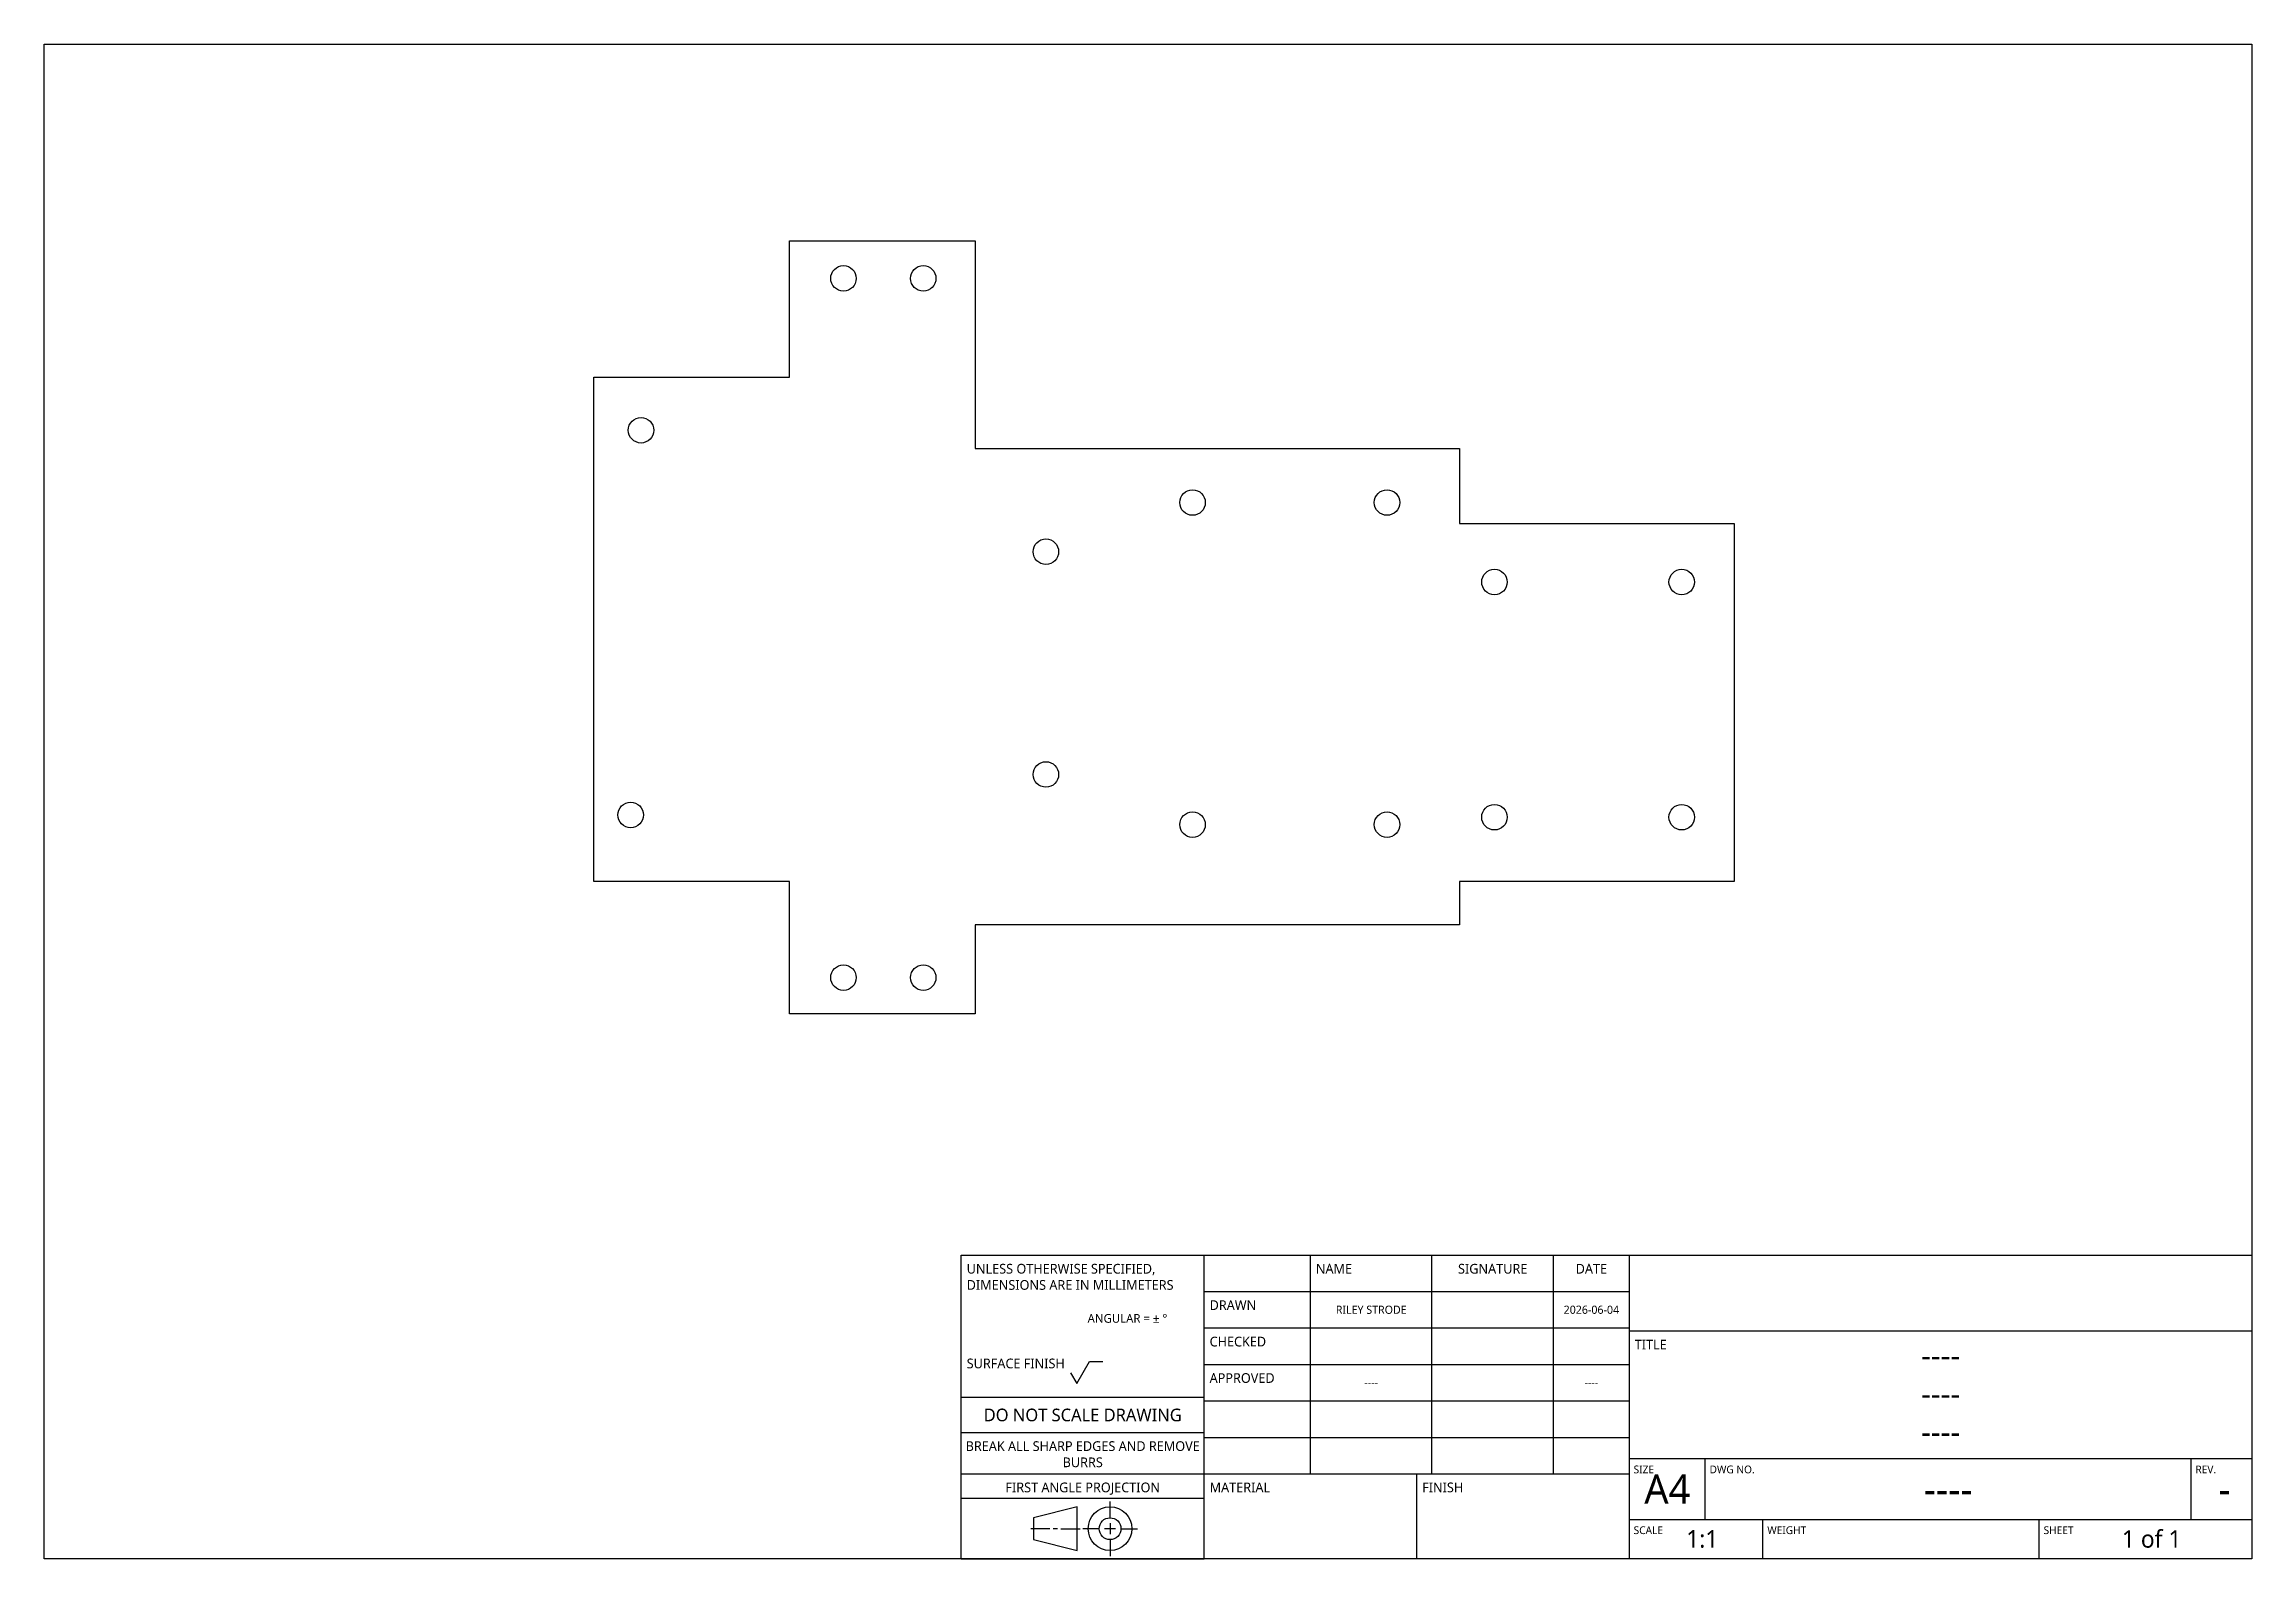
# Model space of a CAD drawing. Extents: x 20 to 297, y 10 to 200.
import ezdxf

# ---------------------------------------------------------------- set-up
doc = ezdxf.new("R2010")
doc.units = 0
doc.header["$LTSCALE"] = 12.7
doc.header["$MEASUREMENT"] = 0
for name, color, linetype in [('BORDER_FRAME', 7, 'CONTINUOUS'), ('MODELSKETCH_VISIBLE', 7, 'CONTINUOUS'), ('TITLE_BLOCK', 7, 'CONTINUOUS')]:
    doc.layers.add(name, color=color, linetype=linetype)
doc.styles.add('ONSHAPE-STANDARD', font='NotoSans-Regular.ttf')
doc.styles.add('ONSHAPE-STANDARD-FIELDS', font='')
doc.styles.get('ONSHAPE-STANDARD-FIELDS').set_extended_font_data('Noto Sans')

msp = doc.modelspace()

# ---------------------------------------------------------------- linework, layer by layer
at = {"layer": 'BORDER_FRAME'}
for p, q in [((20, 10), (20, 200)), ((20, 200), (297, 200)), ((297, 200), (297, 10)), ((297, 10), (20, 10))]:
    msp.add_line(p, q, dxfattribs=at)
at = {"layer": 'MODELSKETCH_VISIBLE'}
for p, q in [((113.51, 158.21), (113.51, 175.32)), ((113.51, 175.32), (136.82, 175.32)), ((136.82, 175.32), (136.82, 149.28)), ((88.97, 151.57), (88.97, 158.21)), ((88.97, 158.21), (113.51, 158.21)), ((88.97, 94.98), (88.97, 151.57)), ((136.82, 149.28), (197.57, 149.28)), ((197.57, 149.28), (197.57, 139.86)), ((197.57, 139.86), (232.04, 139.86)), ((232.04, 139.86), (232.04, 94.98)), ((113.51, 94.98), (88.97, 94.98)), ((113.51, 78.36), (113.51, 94.98)), ((197.57, 94.98), (197.57, 89.52)), ((232.04, 94.98), (197.57, 94.98)), ((197.57, 89.52), (136.82, 89.52)), ((136.82, 89.52), (136.82, 78.36)), ((136.82, 78.36), (113.51, 78.36))]:
    msp.add_line(p, q, dxfattribs=at)
for centre in [(120.29, 170.62), (130.3, 170.62), (94.89, 151.57), (164.09, 142.5), (188.49, 142.5), (145.69, 136.33), (201.97, 132.53), (225.47, 132.53), (145.69, 108.39), (93.59, 103.31), (164.09, 102.1), (188.49, 102.1), (201.97, 103.03), (225.47, 103.03), (120.29, 82.91), (130.3, 82.91)]:
    msp.add_circle(centre, 1.6, dxfattribs=at)
at = {"layer": 'TITLE_BLOCK'}
for p, q in [((135.07, 10), (135.07, 48.1)), ((135.07, 48.1), (165.56, 48.1)), ((165.56, 10), (165.56, 48.1)), ((165.56, 48.1), (218.9, 48.1)), ((178.89, 20.67), (178.89, 48.1)), ((194.13, 20.67), (194.13, 48.1)), ((209.37, 20.67), (209.37, 48.1)), ((218.9, 10), (218.9, 48.1)), ((218.9, 48.1), (297, 48.1)), ((165.56, 43.53), (218.9, 43.53)), ((165.56, 38.96), (218.9, 38.96)), ((218.9, 38.58), (297, 38.58)), ((148.79, 33.32), (149.55, 32)), ((149.55, 32), (151.15, 34.77)), ((151.15, 34.77), (152.83, 34.77)), ((165.56, 34.38), (218.9, 34.38)), ((135.07, 30.27), (165.56, 30.27)), ((165.56, 29.81), (218.9, 29.81)), ((135.07, 25.85), (165.56, 25.85)), ((165.56, 25.24), (218.9, 25.24)), ((218.9, 22.57), (297, 22.57)), ((228.42, 14.95), (228.42, 22.57)), ((289.38, 14.95), (289.38, 22.57)), ((135.07, 20.67), (165.56, 20.67)), ((165.56, 20.67), (218.9, 20.67)), ((192.22, 10), (192.22, 20.67)), ((135.07, 17.62), (165.56, 17.62)), ((153.74, 15.15), (153.74, 17.21)), ((149.63, 16.52), (144.14, 15.15)), ((144.14, 15.15), (144.14, 12.41)), ((149.63, 11.04), (149.63, 16.52)), ((153.74, 14.47), (153.74, 13.09)), ((218.9, 14.95), (297, 14.95)), ((235.66, 10), (235.66, 14.95)), ((270.33, 10), (270.33, 14.95)), ((146.2, 13.78), (143.8, 13.78)), ((144.14, 12.41), (149.63, 11.04)), ((147.16, 13.78), (146.61, 13.78)), ((147.57, 13.78), (149.97, 13.78)), ((152.37, 13.78), (150.31, 13.78)), ((154.43, 13.78), (153.06, 13.78)), ((153.74, 12.41), (153.74, 10.35)), ((155.12, 13.78), (157.17, 13.78)), ((135.07, 10), (165.56, 10))]:
    msp.add_line(p, q, dxfattribs=at)
for radius in [2.74, 1.37]:
    msp.add_circle((153.74, 13.78), radius, dxfattribs=at)

# ---------------------------------------------------------------- texts
for s, insert, char_height, width, attachment_point, style in [('UNLESS OTHERWISE SPECIFIED, DIMENSIONS ARE IN MILLIMETERS', (135.75, 47), 1.2192, 29.8704, 1, 'ONSHAPE-STANDARD'), ('NAME', (179.56, 47), 1.219, 14.9352, 1, 'ONSHAPE-STANDARD'), ('SIGNATURE', (201.75, 47), 1.219, 14.9352, 2, 'ONSHAPE-STANDARD'), ('DATE', (214.13, 47), 1.219, 9.3345, 2, 'ONSHAPE-STANDARD'), ('DRAWN', (166.23, 42.43), 1.219, 13.0683, 1, 'ONSHAPE-STANDARD'), ('RILEY STRODE', (186.51, 41.24), 1.0241, 15.24, 5, 'ONSHAPE-STANDARD-FIELDS'), ('2026-06-04', (214.13, 41.24), 1.024, 9.525, 5, 'ONSHAPE-STANDARD-FIELDS'), ('^JANGULAR = ± °^J', (150.92, 42.54), 1.0973, 14.9352, 1, 'ONSHAPE-STANDARD'), ('CHECKED', (166.23, 37.86), 1.219, 13.0683, 1, 'ONSHAPE-STANDARD'), ('TITLE', (219.57, 37.48), 1.219, 9.3345, 1, 'ONSHAPE-STANDARD'), ('SURFACE FINISH', (135.75, 35.12), 1.2192, 14.9352, 1, 'ONSHAPE-STANDARD'), ('APPROVED', (166.23, 33.29), 1.219, 13.0683, 1, 'ONSHAPE-STANDARD'), ('----', (257.95, 35.53), 2.926, 70.485, 5, 'ONSHAPE-STANDARD-FIELDS'), ('----', (186.51, 32.1), 1.024, 15.24, 5, 'ONSHAPE-STANDARD-FIELDS'), ('----', (214.13, 32.1), 1.024, 9.525, 5, 'ONSHAPE-STANDARD-FIELDS'), ('----', (257.95, 30.73), 2.926, 70.485, 5, 'ONSHAPE-STANDARD-FIELDS'), ('DO NOT SCALE DRAWING', (150.31, 28.84), 1.585, 29.8704, 2, 'ONSHAPE-STANDARD'), ('----', (257.95, 25.93), 2.926, 70.485, 5, 'ONSHAPE-STANDARD-FIELDS'), ('BREAK ALL SHARP EDGES AND REMOVE BURRS', (150.31, 24.75), 1.2192, 29.8704, 2, 'ONSHAPE-STANDARD'), ('FIRST ANGLE PROJECTION', (150.31, 19.57), 1.2192, 29.8704, 2, 'ONSHAPE-STANDARD'), ('MATERIAL', (166.23, 19.57), 1.219, 26.1366, 1, 'ONSHAPE-STANDARD'), ('FINISH', (192.9, 19.57), 1.219, 26.1366, 1, 'ONSHAPE-STANDARD'), ('SIZE', (219.43, 21.7), 0.975, 9.3345, 1, 'ONSHAPE-STANDARD'), ('A4', (223.66, 18.76), 3.658, 9.525, 5, 'ONSHAPE-STANDARD-FIELDS'), ('DWG NO.', (228.96, 21.7), 0.975, 59.7408, 1, 'ONSHAPE-STANDARD'), ('REV.', (289.92, 21.7), 0.975, 7.4676, 1, 'ONSHAPE-STANDARD'), ('----', (258.9, 18.76), 3.658, 60.96, 5, 'ONSHAPE-STANDARD-FIELDS'), ('-', (293.57, 18.76), 3.66, 6.858, 5, 'ONSHAPE-STANDARD-FIELDS'), ('SCALE', (219.43, 14.08), 0.975, 16.4287, 1, 'ONSHAPE-STANDARD'), ('WEIGHT', (236.2, 14.08), 0.975, 33.9776, 1, 'ONSHAPE-STANDARD'), ('SHEET', (270.87, 14.08), 0.975, 26.1366, 1, 'ONSHAPE-STANDARD'), ('1:1', (228.04, 12.48), 2.195, 15.24, 5, 'ONSHAPE-STANDARD-FIELDS'), ('1 of 1', (284.43, 12.48), 2.195, 25.146, 5, 'ONSHAPE-STANDARD-FIELDS')]:
    msp.add_mtext(s, dxfattribs=dict(at, insert=insert, char_height=char_height, width=width, attachment_point=attachment_point, style=style))

doc.saveas('drawing.dxf')
